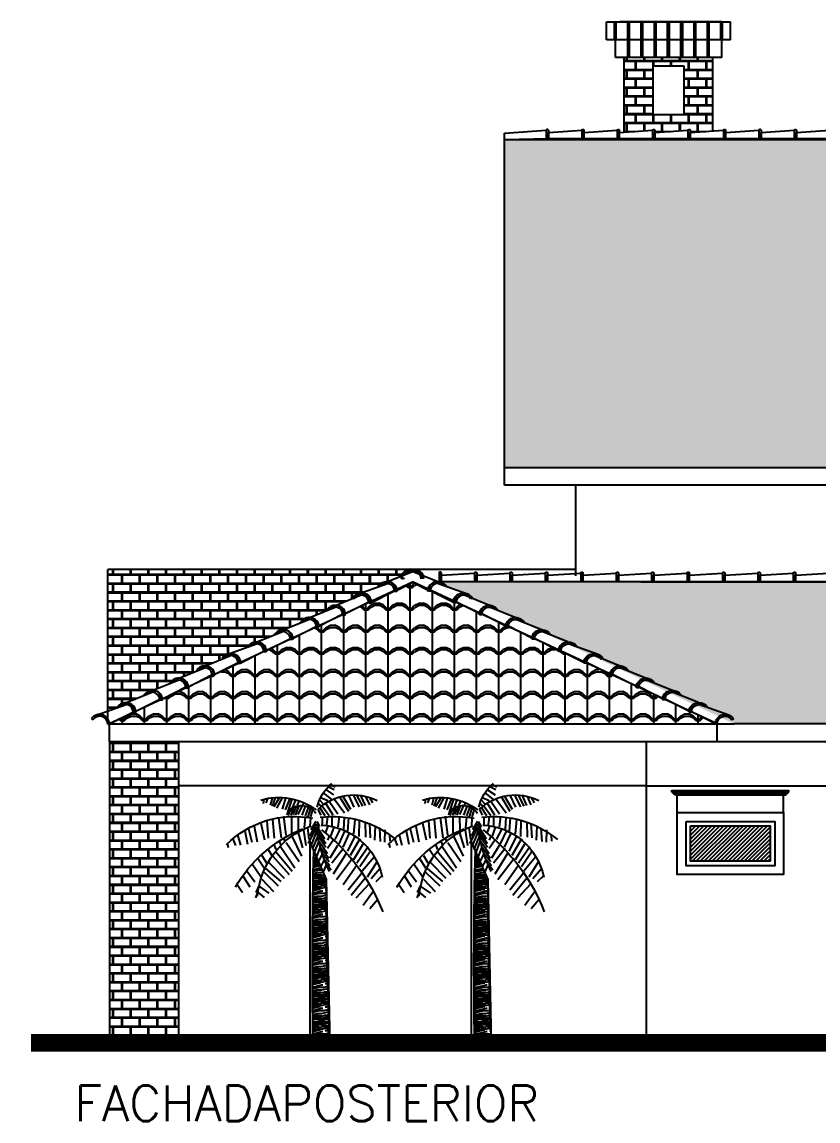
# Model space of a CAD drawing. Header units: millimetres. Extents: x 128 to 761, y 122 to 191.
# Drawn here: x 237.55 to 246.54, y 178.14 to 190.55 of the extents above; entities that cross this region are included whole.
import ezdxf

# ---------------------------------------------------------------- set-up
doc = ezdxf.new("R2010")
doc.units = ezdxf.units.MM
for name, color, linetype in [('ALVENARIA', 7, 'Continuous'), ('CAIXILHOS', 7, 'Continuous'), ('ÁREAS', 7, 'Continuous')]:
    doc.layers.add(name, color=color, linetype=linetype)
doc.styles.add('COMODOS', font='romans.shx', dxfattribs={"height": 0.15})
pattern_1 = [(0, (-60.34293, -23.5885), (0, 0.25), [0.05, -0.2]), (0, (-60.21793, -23.5385), (0, 0.25), [0.05, -0.2]), (0, (-60.21793, -23.5135), (0, 0.25), [0.05, -0.2]), (90, (-60.31793, -23.5885), (-0.25, 2e-17), [0.25]), (45, (-60.31793, -23.5885), (3e-17, 0.25), [0.07071068, -0.28284272]), (45, (-60.29293, -23.5885), (3e-17, 0.25), [0.03535535, -0.31819804]), (135, (-60.31793, -23.5885), (-0.25, 3e-17), [0.07071068, -0.28284272]), (135, (-60.09293, -23.5885), (-0.25, 3e-17), [0.03535535, -0.31819804]), (26.56505, (-60.26793, -23.5635), (0.25, 2e-10), [0.0559, -0.503117]), (153.43495, (-60.36793, -23.5635), (-0.25, 2e-10), [0.0559, -0.503117]), (26.56505, (-60.26793, -23.5385), (0.25, 2e-10), [0.0559, -0.503117]), (153.43495, (-60.36793, -23.5385), (-0.25, 2e-10), [0.0559, -0.503117])]
pattern_2 = [(0, (-60.31793, -23.5885), (0.1, 0.1), [0.192, -0.008]), (0, (-60.31793, -23.4965), (0.1, 0.1), [0.192, -0.008]), (90, (-60.31793, -23.5885), (-0.1, 0.1), [0.092, -0.108]), (90, (-60.32593, -23.5885), (-0.1, 0.1), [0.092, -0.108])]

# ---------------------------------------------------------------- blocks, each defined once
blk = doc.blocks.new('CUMEEIRA1')
at = {"layer": 'ALVENARIA', "color": 3, "ltscale": 0.5}
for p, q in [((0, 0.1), (0, 0)), ((0, 0), (0.4, 0)), ((0.025, 0.1), (0.025, 0)), ((0.399, 0.075), (0.025, 0.098)), ((0.4, 0), (0.399, 0.075)), ((0.4, 0.1), (0.4, 0)), ((0.4, 0), (0.8, 0)), ((0.425, 0.1), (0.425, 0)), ((0.799, 0.075), (0.425, 0.098)), ((0.8, 0), (0.799, 0.075)), ((0.8, 0.1), (0.8, 0)), ((0.8, 0), (1.2, 0)), ((0.825, 0.1), (0.825, 0)), ((1.199, 0.075), (0.825, 0.098)), ((1.2, 0), (1.199, 0.075)), ((1.2, 0.1), (1.2, 0)), ((1.2, 0), (1.6, 0)), ((1.225, 0.1), (1.225, 0)), ((1.599, 0.075), (1.225, 0.098)), ((1.6, 0), (1.599, 0.075)), ((1.6, 0.1), (1.6, 0)), ((1.6, 0), (2, 0)), ((1.625, 0.1), (1.625, 0)), ((1.999, 0.075), (1.625, 0.098)), ((2, 0), (1.999, 0.075)), ((2, 0.1), (2, 0)), ((2, 0), (2.4, 0)), ((2.025, 0.1), (2.025, 0)), ((2.399, 0.075), (2.025, 0.098)), ((2.4, 0), (2.399, 0.075))]:
    blk.add_line(p, q, dxfattribs=at)
for centre in [(0.012, 0.096), (0.412, 0.096), (0.812, 0.096), (1.212, 0.096), (1.612, 0.096), (2.012, 0.096)]:
    blk.add_arc(centre, 0.013, 355.9613, 160.6924, dxfattribs=at)
blk = doc.blocks.new('A$C27B0392D')
at = {"layer": 'ÁREAS'}
h = blk.add_hatch(dxfattribs=at)
h.set_pattern_fill('MADEIRA', color=44, scale=0.265, style=0)
h.set_pattern_definition([(0, (-272.22876, -49.04703), (0, 0.265), [0.053, -0.0795, 0.0265, -0.106]), (0, (-272.04326, -49.0404), (0, 0.265), [0.053, -0.212]), (0, (-272.06976, -49.02716), (0, 0.265), [0.0265, -0.2385]), (0, (-272.21551, -49.02053), (0, 0.265), [0.01325, -0.1855, 0.01325, -0.053]), (0, (-272.12276, -49.00728), (0, 0.265), [0.053, -0.0795, 0.01325, -0.11925]), (0, (-272.18901, -49.00066), (0, 0.265), [0.03975, -0.22525]), (0, (-272.12276, -48.99403), (0, 0.265), [0.0795, -0.1855]), (0, (-272.20226, -48.9874), (0, 0.265), [0.053, -0.212]), (0, (-272.09626, -48.98078), (0, 0.265), [0.1325, -0.1325]), (0, (-272.17576, -48.96753), (0, 0.265), [0.0265, -0.0795, 0.053, -0.106]), (0, (-271.99026, -48.9609), (0, 0.265), [0.053, -0.212]), (0, (-272.04326, -48.95428), (0, 0.265), [0.0265, -0.2385]), (0, (-272.09626, -48.94766), (0, 0.265), [0.0265, -0.2385]), (0, (-272.22876, -48.94103), (0, 0.265), [0.053, -0.212]), (0, (-272.09626, -48.9344), (0, 0.265), [0.053, -0.212]), (0, (-272.09626, -48.92116), (0, 0.265), [0.053, -0.053, 0.053, -0.106]), (0, (-272.14926, -48.9079), (0, 0.265), [0.0265, -0.1325, 0.053, -0.053]), (0, (-272.09626, -48.90128), (0, 0.265), [0.0795, -0.1855]), (0, (-272.09626, -48.88803), (0, 0.265), [0.053, -0.212]), (0, (-272.20226, -48.8814), (0, 0.265), [0.0795, -0.106, 0.0265, -0.053]), (0, (-272.20226, -48.86816), (0, 0.265), [0.1325, -0.1325]), (0, (-272.04326, -48.86153), (0, 0.265), [0.0265, -0.2385]), (0, (-272.12276, -48.8549), (0, 0.265), [0.053, -0.212]), (0, (-272.17576, -48.84828), (0, 0.265), [0.0265, -0.106, 0.0265, -0.106]), (0, (-272.20226, -48.84166), (0, 0.265), [0.0265, -0.0795, 0.053, -0.106]), (0, (-272.14926, -48.83503), (0, 0.265), [0.0265, -0.1325, 0.0265, -0.0795]), (0, (-272.09626, -48.8284), (0, 0.265), [0.0795, -0.1855]), (0, (-272.20226, -48.81516), (0, 0.265), [0.053, -0.212]), (0, (-272.06976, -48.80853), (0, 0.265), [0.0265, -0.2385]), (0, (-272.01676, -48.8019), (0, 0.265), [0.0265, -0.2385]), (14.036243, (-272.043263, -49.027156), (0.265, -1e-11), [0.027295, -1.06532796]), (14.036243, (-272.016763, -48.96753), (0.265, -1e-11), [0.027295, -1.06532796]), (14.036243, (-272.043263, -48.80853), (0.265, -1e-11), [0.027295, -1.06532796]), (14.036243, (-272.122763, -48.907906), (0.265, -1e-11), [0.027295, -1.06532796]), (14.036243, (-272.069763, -48.868156), (0.265, -1e-11), [0.027295, -1.06532796]), (14.036243, (-272.043263, -48.88803), (0.265, -1e-11), [0.027295, -1.06532796]), (14.036243, (-272.175763, -48.841656), (0.265, -1e-11), [0.027295, -1.06532796]), (14.036243, (-272.069763, -48.854906), (0.265, -1e-11), [0.027295, -1.06532796]), (14.036243, (-272.016763, -48.95428), (0.265, -1e-11), [0.05459, -1.03803296]), (14.036243, (-272.043263, -48.934406), (0.265, -1e-11), [0.05459, -1.03803296]), (14.036243, (-272.043263, -48.921156), (0.265, -1e-11), [0.05459, -1.03803296]), (165.963757, (-272.122763, -49.00728), (-0.265, -1e-11), [0.027295, -0.05459, 0.027295, -0.98344296]), (165.963757, (-272.175763, -48.96753), (-0.265, -1e-11), [0.027295, -1.06532796]), (165.963757, (-272.175763, -48.84828), (-0.265, -1e-11), [0.05459, -1.03803296]), (194.036243, (-272.043263, -49.040406), (-0.265, 1e-11), [0.027295, -1.06532796]), (345.963757, (-271.990263, -49.040406), (0.265, 1e-11), [0.027295, -1.06532796]), (345.963757, (-272.069763, -48.947656), (0.265, 1e-11), [0.027295, -1.06532796]), (345.963757, (-272.016763, -48.90128), (0.265, 1e-11), [0.027295, -1.06532796]), (345.963757, (-272.122763, -48.881406), (0.265, 1e-11), [0.027295, -1.06532796]), (345.963757, (-272.149263, -48.84828), (0.265, 1e-11), [0.027295, -1.06532796]), (345.963757, (-272.122763, -48.83503), (0.265, 1e-11), [0.027295, -1.06532796]), (345.963757, (-272.122763, -48.881406), (0.265, 1e-11), [0.027295, -1.06532796]), (345.963757, (-272.043263, -48.841656), (0.265, 1e-11), [0.10918, -0.98344296]), (345.963757, (-272.202263, -49.02053), (0.265, 1e-11), [0.10918, -0.98344296]), (345.963757, (-272.175763, -49.000656), (0.265, 1e-11), [0.10918, -0.98344296]), (345.963757, (-272.149263, -48.987406), (0.265, 1e-11), [0.027295, -0.05459, 0.05459, -0.95614796]), (345.963757, (-272.149263, -48.96753), (0.265, 1e-11), [0.05459, -0.05459, 0.05459, -0.92885296]), (345.963757, (-272.175763, -48.94103), (0.265, 1e-11), [0.10918, -0.98344296]), (345.963757, (-272.202263, -48.921156), (0.265, 1e-11), [0.10918, -0.98344296]), (345.963757, (-272.202263, -48.907906), (0.265, 1e-11), [0.10918, -0.98344296]), (345.963757, (-272.016763, -48.828406), (0.265, 1e-11), [0.027295, -1.06532796]), (345.963768, (-271.990263, -48.801906), (0.265, 5.1e-08), [0.05459, -1.03803296]), (345.963768, (-272.149263, -48.815156), (0.265, 5.1e-08), [0.05459, -1.03803296]), (345.963758, (-272.175763, -49.04703), (0.265, 5e-09), [0.10918, -0.98344296]), (345.963758, (-272.016763, -48.86153), (0.265, 5e-09), [0.081885, -1.01073796]), (345.963758, (-271.990263, -48.881406), (0.265, 5e-09), [0.16377, -0.92885296])])
h.paths.add_polyline_path([(0.744, 0), (0.936, 0, 0.010048), (0.928, 2.133), (0.92, 2.154), (0.784, 1.844)])
at = {"color": 84}
for p, q in [((0.736, 2.918), (0.686, 2.889)), ((0.758, 2.892), (0.696, 2.859)), ((0.789, 2.856), (0.705, 2.801)), ((0.298, 2.771), (0.264, 2.709)), ((0.342, 2.783), (0.3, 2.688)), ((0.399, 2.793), (0.349, 2.678)), ((0.446, 2.797), (0.379, 2.671)), ((0.484, 2.798), (0.416, 2.665)), ((0.537, 2.798), (0.476, 2.661)), ((0.598, 2.786), (0.511, 2.64)), ((0.633, 2.775), (0.537, 2.617)), ((0.697, 2.756), (0.581, 2.598)), ((0.754, 2.73), (0.655, 2.587)), ((0.82, 2.824), (0.73, 2.752)), ((0.851, 2.771), (0.77, 2.735)), ((0.867, 2.749), (0.826, 2.703)), ((1.135, 2.745), (1.168, 2.662)), ((1.174, 2.752), (1.219, 2.617)), ((1.197, 2.758), (1.251, 2.63)), ((1.242, 2.772), (1.285, 2.637)), ((1.281, 2.774), (1.347, 2.648)), ((1.315, 2.77), (1.379, 2.666)), ((1.364, 2.765), (1.397, 2.671)), ((1.399, 2.758), (1.42, 2.682)), ((1.448, 2.758), (1.469, 2.709)), ((1.491, 2.754), (1.499, 2.702)), ((0.796, 2.705), (0.711, 2.576)), ((0.836, 2.68), (0.754, 2.565)), ((0.858, 2.652), (0.801, 2.566)), ((0.882, 2.703), (0.848, 2.677)), ((0.881, 2.635), (0.849, 2.571)), ((0.945, 2.624), (0.966, 2.55)), ((0.966, 2.648), (0.996, 2.552)), ((0.992, 2.655), (1.026, 2.563)), ((1.02, 2.678), (1.063, 2.57)), ((1.043, 2.709), (1.054, 2.68)), ((1.06, 2.68), (1.108, 2.579)), ((1.097, 2.725), (1.116, 2.682)), ((1.101, 2.669), (1.138, 2.57)), ((1.127, 2.669), (1.163, 2.577)), ((1.157, 2.662), (1.185, 2.572)), ((1.189, 2.635), (1.219, 2.565)), ((1.219, 2.617), (1.23, 2.572)), ((0.346, 2.497), (0.342, 2.323)), ((0.414, 2.513), (0.418, 2.331)), ((0.463, 2.521), (0.479, 2.358)), ((0.535, 2.541), (0.547, 2.391)), ((0.584, 2.547), (0.592, 2.407)), ((0.642, 2.554), (0.657, 2.438)), ((0.724, 2.558), (0.724, 2.451)), ((0.772, 2.557), (0.784, 2.463)), ((0.832, 2.549), (0.832, 2.466)), ((0.894, 2.498), (0.861, 2.444)), ((0.904, 2.498), (0.96, 2.404)), ((0.966, 2.541), (0.971, 2.446)), ((1.026, 2.552), (1.037, 2.428)), ((1.105, 2.559), (1.103, 2.397)), ((1.18, 2.556), (1.18, 2.37)), ((1.27, 2.559), (1.242, 2.345)), ((1.326, 2.541), (1.294, 2.316)), ((1.394, 2.52), (1.373, 2.312)), ((1.457, 2.507), (1.441, 2.309)), ((1.525, 2.482), (1.482, 2.291)), ((0.126, 2.406), (0.128, 2.264)), ((0.187, 2.425), (0.176, 2.275)), ((0.235, 2.448), (0.24, 2.29)), ((0.3, 2.479), (0.29, 2.314)), ((0.528, 2.367), (0.601, 2.21)), ((0.576, 2.396), (0.646, 2.247)), ((0.629, 2.416), (0.691, 2.294)), ((0.702, 2.436), (0.739, 2.334)), ((0.768, 2.446), (0.796, 2.377)), ((0.893, 2.4), (0.794, 2.251)), ((0.889, 2.434), (0.807, 2.304)), ((0.902, 2.471), (0.866, 2.422)), ((0.897, 2.391), (0.966, 2.214)), ((0.899, 2.436), (0.992, 2.251)), ((0.904, 2.469), (0.975, 2.334)), ((1, 2.432), (0.982, 2.295)), ((1.044, 2.403), (1.016, 2.227)), ((1.105, 2.372), (1.054, 2.201)), ((1.604, 2.467), (1.566, 2.271)), ((1.664, 2.417), (1.626, 2.264)), ((1.707, 2.392), (1.677, 2.244)), ((0.072, 2.35), (0.068, 2.276)), ((0.367, 2.253), (0.477, 2.068)), ((0.408, 2.302), (0.515, 2.117)), ((0.459, 2.341), (0.548, 2.165)), ((0.704, 2.292), (0.771, 2.196)), ((0.752, 2.332), (0.773, 2.29)), ((0.871, 2.282), (0.771, 2.139)), ((0.882, 2.343), (0.79, 2.208)), ((0.872, 2.281), (0.925, 2.141)), ((0.878, 2.347), (0.945, 2.182)), ((1.176, 2.334), (1.067, 2.109)), ((1.24, 2.262), (1.093, 2.049)), ((1.268, 2.302), (1.255, 2.278)), ((1.317, 2.276), (1.3, 2.231)), ((1.377, 2.24), (1.354, 2.184)), ((1.788, 2.35), (1.756, 2.233)), ((1.842, 2.302), (1.812, 2.228)), ((1.904, 2.253), (1.893, 2.204)), ((0.286, 2.163), (0.406, 1.988)), ((0.312, 2.214), (0.44, 2.027)), ((0.563, 2.137), (0.709, 1.903)), ((0.591, 2.194), (0.724, 2.029)), ((0.659, 2.227), (0.745, 2.086)), ((0.829, 2.139), (0.754, 2.049)), ((0.855, 2.214), (0.758, 2.084)), ((0.833, 2.133), (0.872, 2.054)), ((0.855, 2.212), (0.899, 2.094)), ((1.304, 2.215), (1.142, 1.975)), ((1.36, 2.165), (1.17, 1.939)), ((1.388, 2.109), (1.204, 1.9)), ((1.444, 2.184), (1.401, 2.116)), ((1.514, 2.116), (1.463, 2.031)), ((0.213, 2.047), (0.324, 1.872)), ((0.247, 2.098), (0.38, 1.937)), ((0.444, 1.999), (0.595, 1.783)), ((0.49, 2.082), (0.672, 1.84)), ((0.775, 2.013), (0.73, 1.954)), ((0.803, 2.068), (0.747, 2.001)), ((0.788, 2.011), (0.822, 1.929)), ((0.812, 2.06), (0.854, 1.982)), ((1.437, 2.04), (1.26, 1.858)), ((1.561, 2.087), (1.489, 1.977)), ((1.623, 2.022), (1.525, 1.88)), ((0.159, 1.887), (0.228, 1.817)), ((0.181, 1.966), (0.279, 1.85)), ((0.344, 1.862), (0.505, 1.665)), ((0.385, 1.915), (0.539, 1.722)), ((1.471, 1.968), (1.3, 1.822)), ((1.489, 1.927), (1.33, 1.772)), ((1.683, 1.941), (1.591, 1.817)), ((1.724, 1.88), (1.651, 1.763)), ((0.303, 1.797), (0.451, 1.632)), ((1.514, 1.849), (1.382, 1.707)), ((1.549, 1.768), (1.433, 1.689)), ((1.549, 1.772), (1.583, 1.698)), ((1.793, 1.788), (1.733, 1.698)), ((0.209, 1.614), (0.296, 1.514)), ((0.254, 1.714), (0.37, 1.551)), ((1.557, 1.696), (1.489, 1.642)), ((1.563, 1.703), (1.587, 1.638))]:
    blk.add_line(p, q, dxfattribs=at)
at = {"color": 19}
for points in [[(0.936, 0, 0.010256), (0.927, 2.177)], [(0.75, 0.108, 0.011417), (0.784, 1.844)]]:
    blk.add_lwpolyline(points, format="xyb", dxfattribs=at)
at = {"color": 84}
for centre, radius, start, end in [((0.409, 2.549), 0.493, 13.0554, 50.232), ((0.476, 2.213), 0.586, 46.4936, 116.8589), ((1.323, 2.063), 0.708, 73.4647, 126.6589), ((1.07, 2.478), 0.202, 41.6126, 145.4379), ((0.718, 1.431), 1.124, 83.0447, 129.713), ((1.147, 1.471), 1.085, 45.103, 100.96), ((2.145, 0.711), 2.138, 127.6554, 158.9783), ((0.873, 1.727), 0.732, 92.2064, 168.5825), ((-0.64, 2.618), 1.548, 333.7613, 353.3526), ((0.642, 1.581), 0.923, 4.7225, 70.0911), ((0.473, 0.98), 1.549, 30.1097, 67.9106)]:
    blk.add_arc(centre, radius, start, end, dxfattribs=at)
at = {"layer": 'ÁREAS', "color": 44}
blk.add_lwpolyline([(0.936, 0), (0.744, 0), (0.784, 1.844), (0.973, 2.276), (0.973, 0)], dxfattribs=at)
blk = doc.blocks.new('A$C61A36770')
at = {"xscale": -1}
blk.add_blockref('A$C27B0392D', (1.913, 0), dxfattribs=at)
blk = doc.blocks.new('CUMEEIRA')
at = {"layer": 'ALVENARIA', "color": 4, "ltscale": 0.5}
for p, q in [((-0.142, 0.13), (-0.131, 0.113)), ((0, 0), (0.018, -0.008)), ((0.018, -0.008), (0.32, 0.002)), ((0.35, -0.003), (0.652, 0.007)), ((0.68, -0.003), (0.976, 0.007)), ((1.003, -0.003), (1.305, 0.007)), ((1.334, -0.003), (1.629, 0.007)), ((0.318, -0.003), (0.337, -0.011)), ((0.648, -0.003), (0.667, -0.011)), ((0.973, -0.003), (0.991, -0.011)), ((1.302, -0.003), (1.32, -0.011)), ((1.626, -0.003), (1.645, -0.011))]:
    blk.add_line(p, q, dxfattribs=at)
at = {"layer": 'ALVENARIA', "color": 3, "ltscale": 0.5}
for p, q in [((-0.076, 0.146), (0.28, 0.112)), ((0.292, 0.13), (0.607, 0.113)), ((0.616, 0.13), (0.931, 0.113)), ((0.94, 0.13), (1.26, 0.113)), ((1.269, 0.13), (1.584, 0.113)), ((0.337, -0.011), (0.348, -0.01)), ((0.667, -0.011), (0.678, -0.01)), ((0.991, -0.011), (1.003, -0.01)), ((1.32, -0.011), (1.331, -0.01)), ((1.645, -0.011), (1.656, -0.01))]:
    blk.add_line(p, q, dxfattribs=at)
at = {"layer": 'ALVENARIA', "color": 4, "ltscale": 0.5}
for centre, radius, start, end in [((-0.083, 0.036), 0.111, 336.6256, 121.8525), ((0.235, 0.033), 0.0907, 336.6256, 109.2265), ((0.568, 0.034), 0.088, 335.4621, 109.848), ((0.893, 0.034), 0.088, 335.4621, 109.848), ((1.222, 0.034), 0.088, 335.4621, 109.848), ((1.546, 0.034), 0.088, 335.4621, 109.848)]:
    blk.add_arc(centre, radius, start, end, dxfattribs=at)
at = {"layer": 'ALVENARIA', "color": 5, "ltscale": 0.5}
blk.add_arc((-0.083, 0.036), 0.0907, 336.6256, 121.8525, dxfattribs=at)
at = {"layer": 'ALVENARIA', "color": 3, "ltscale": 0.5}
for centre, radius, start, end in [((0.238, 0.034), 0.109, 335.7889, 125.8354), ((0.243, 0.029), 0.112, 339.9611, 74.5368), ((0.571, 0.035), 0.106, 334.5638, 127.6865), ((0.575, 0.029), 0.11, 339.5176, 72.6649), ((0.896, 0.035), 0.106, 334.5638, 127.6865), ((0.9, 0.029), 0.11, 339.5176, 72.6649), ((1.225, 0.035), 0.106, 334.5638, 127.6865), ((1.228, 0.029), 0.11, 339.5176, 72.6649), ((1.549, 0.035), 0.106, 334.5638, 127.6865), ((1.553, 0.029), 0.11, 339.5176, 72.6649)]:
    blk.add_arc(centre, radius, start, end, dxfattribs=at)

msp = doc.modelspace()

# ---------------------------------------------------------------- hatches: boundary and pattern name
h = msp.add_hatch()
h.set_pattern_fill('CONCBLOC', color=8, scale=0.2, style=0)
h.set_pattern_definition(pattern_2)
h.paths.add_polyline_path([(245.3491, 190.1464), (244.348, 190.1464), (244.348, 189.304), (244.6678, 189.324, -0.7573225), (244.6928, 189.3256), (244.6928, 189.3005), (245.0678, 189.324, -0.7573225), (245.0928, 189.3256), (245.0928, 189.3005), (245.3491, 189.3166)])
h.paths.add_polyline_path([(245.0236, 189.4964), (244.6736, 189.4964), (244.6736, 190.0464), (245.0236, 190.0464)], flags=16)
h = msp.add_hatch()
h.set_pattern_fill('CONCBLOC', color=8, scale=0.2, style=0)
h.set_pattern_definition(pattern_2)
h.paths.add_polyline_path([(238.5167, 184.364), (238.5167, 182.7674), (238.6229, 182.8052, -0.2431071), (238.706, 182.8602, -0.0418291), (238.7247, 182.8618), (238.926, 182.9426, -0.2580367), (239.011, 182.9994, -0.0260569), (239.0224, 183.0003), (239.2201, 183.0797, -0.2582204), (239.3052, 183.1366, -0.0259992), (239.3166, 183.1375), (239.5179, 183.2185, -0.2583509), (239.603, 183.2754, -0.0260569), (239.6144, 183.2764), (239.8121, 183.3557, -0.0113056), (239.8144, 183.3599), (239.8083, 183.3639, -0.1956354), (239.8769, 183.4114), (240.0979, 183.49, -0.2431071), (240.181, 183.545, -0.0418291), (240.1997, 183.5466), (240.401, 183.6274, -0.2580367), (240.486, 183.6842, -0.0260569), (240.4975, 183.6851), (240.6951, 183.7645, -0.2582204), (240.7802, 183.8214, -0.0259992), (240.7916, 183.8223), (240.9929, 183.9033, -0.2583509), (241.078, 183.9603, -0.0260569), (241.0894, 183.9612), (241.2871, 184.0406, -0.0056687), (241.2883, 184.0427), (241.2834, 184.0458, -0.1807974), (241.3459, 184.0918, -0.0258968), (241.3564, 184.0949), (241.573, 184.1719, -0.2431071), (241.6562, 184.2269, -0.0418291), (241.6748, 184.2285), (241.8334, 184.2921, -0.2532667), (241.9096, 184.364)])
h.paths.add_polyline_path([(239.3155, 182.4217), (238.5367, 182.4217), (238.5367, 179.0217), (239.3155, 179.0217)])
at = {"layer": 'CAIXILHOS'}
h = msp.add_hatch(dxfattribs=at)
h.set_pattern_fill('TELHADO', scale=0.25, style=0)
h.set_pattern_definition([(0, (-60.34293, -24.0885), (0, 0.25), [0.05, -0.2]), (0, (-60.21793, -24.0385), (0, 0.25), [0.05, -0.2]), (0, (-60.21793, -24.0135), (0, 0.25), [0.05, -0.2]), (90, (-60.31793, -24.0885), (-0.25, 2e-17), [0.25]), (45, (-60.31793, -24.0885), (3e-17, 0.25), [0.07071068, -0.28284272]), (45, (-60.29293, -24.0885), (3e-17, 0.25), [0.03535535, -0.31819804]), (135, (-60.31793, -24.0885), (-0.25, 3e-17), [0.07071068, -0.28284272]), (135, (-60.09293, -24.0885), (-0.25, 3e-17), [0.03535535, -0.31819804]), (26.56505, (-60.26793, -24.0635), (0.25, 2e-10), [0.0559, -0.503117]), (153.43495, (-60.36793, -24.0635), (-0.25, 2e-10), [0.0559, -0.503117]), (26.56505, (-60.26793, -24.0385), (0.25, 2e-10), [0.0559, -0.503117]), (153.43495, (-60.36793, -24.0385), (-0.25, 2e-10), [0.0559, -0.503117])])
h.paths.add_polyline_path([(242.997, 189.2172), (242.997, 185.5165), (250.4072, 185.5165, -0.2025394), (250.4621, 185.583), (250.6552, 185.7161, -0.2431071), (250.7212, 185.7908, -0.0418291), (250.7388, 185.7971), (250.9124, 185.9273, -0.2580367), (250.9798, 186.0041, -0.0260569), (250.9906, 186.008), (251.161, 186.1358, -0.2582204), (251.2285, 186.2128, -0.0259992), (251.2392, 186.2166), (251.4127, 186.347, -0.200684), (251.4594, 186.4138, -0.0588678), (251.4809, 186.4285), (251.6148, 186.5207), (251.6614, 186.5557, -0.2582204), (251.7288, 186.6326, -0.0331977), (251.7426, 186.6373, -0.0355894), (251.7577, 186.6425), (251.9312, 186.7727, -0.2580367), (251.9987, 186.8496, -0.0260569), (252.0095, 186.8535), (252.1799, 186.9813, -0.2582204), (252.2473, 187.0582, -0.0259992), (252.2581, 187.0621), (252.4316, 187.1925, -0.2583509), (252.499, 187.2695, -0.0260569), (252.5098, 187.2733), (252.6802, 187.4011, -0.0757551), (252.6916, 187.4309), (252.6844, 187.4333, -0.1956354), (252.7383, 187.4969), (252.9315, 187.63, -0.2431071), (252.9975, 187.7047, -0.0418291), (253.0151, 187.711), (253.1887, 187.8412, -0.2580367), (253.2561, 187.918, -0.0260569), (253.2669, 187.9219), (253.4373, 188.0497, -0.2582204), (253.5047, 188.1267, -0.0259992), (253.5155, 188.1305), (253.689, 188.2609, -0.2583509), (253.7565, 188.3379, -0.0260569), (253.7672, 188.3418), (253.9377, 188.4696, -0.0757551), (253.949, 188.4993), (253.9418, 188.5017, -0.1956354), (253.9958, 188.5654), (254.1889, 188.6984, -0.2431071), (254.2549, 188.7731, -0.0418291), (254.2725, 188.7794), (254.4461, 188.9096, -0.2580367), (254.5135, 188.9865, -0.0260569), (254.5243, 188.9904), (254.6947, 189.1182, -0.2582204), (254.7622, 189.1951, -0.0259992), (254.7729, 189.199), (254.7972, 189.2172)])
h = msp.add_hatch(dxfattribs=at)
h.set_pattern_fill('TELHADO', color=4, scale=0.25, style=0)
h.set_pattern_definition(pattern_1)
h.paths.add_polyline_path([(241.9629, 184.223), (238.5367, 182.6217), (245.377, 182.6223)])
h = msp.add_hatch(dxfattribs=at)
h.set_pattern_fill('TELHADO', color=3, scale=0.25, style=0)
h.set_pattern_definition(pattern_1)
h.paths.add_polyline_path([(251.4194, 184.2191), (242.2373, 184.2297), (245.5903, 182.6217), (251.4194, 182.6217)])
h = msp.add_hatch(dxfattribs=at)
h.set_pattern_fill('ANSI31', color=142, scale=0.01, style=0)
h.set_pattern_definition([(45, (-88.02503, 17.791197), (-0.0224506403, 0.0224506403), [])])
h.paths.add_polyline_path([(245.997, 181.0717), (245.997, 181.4717), (245.097, 181.4717), (245.097, 181.0717)])

# ---------------------------------------------------------------- linework, layer by layer
at = {"color": 7}
for p, q in [((244.148, 190.5464), (245.5491, 190.5464)), ((244.148, 190.3464), (244.148, 190.5464)), ((244.2383, 190.3464), (244.2383, 190.5462)), ((244.2583, 190.3464), (244.2583, 190.5462)), ((245.4491, 190.5464), (244.2991, 190.5464)), ((244.3883, 190.3464), (244.3883, 190.5462)), ((244.4083, 190.3464), (244.4083, 190.5462)), ((244.5383, 190.3464), (244.5383, 190.5462)), ((244.5583, 190.3464), (244.5583, 190.5462)), ((244.6883, 190.3464), (244.6883, 190.5462)), ((244.7083, 190.3464), (244.7083, 190.5462)), ((244.8383, 190.3464), (244.8383, 190.5462)), ((244.8583, 190.3464), (244.8583, 190.5462)), ((244.9883, 190.3464), (244.9883, 190.5462)), ((245.0083, 190.3464), (245.0083, 190.5462)), ((245.1383, 190.3464), (245.1383, 190.5462)), ((245.1583, 190.3464), (245.1583, 190.5462)), ((245.2883, 190.3464), (245.2883, 190.5462)), ((245.3083, 190.3464), (245.3083, 190.5462)), ((245.4383, 190.3464), (245.4383, 190.5462)), ((245.4583, 190.3464), (245.4583, 190.5462)), ((245.5491, 190.3464), (245.5491, 190.5464)), ((245.5491, 190.3464), (244.148, 190.3464)), ((244.248, 190.1464), (244.248, 190.3464)), ((244.3883, 190.1464), (244.3883, 190.3462)), ((244.4083, 190.1464), (244.4083, 190.3462)), ((244.5383, 190.1464), (244.5383, 190.3462)), ((244.5583, 190.1464), (244.5583, 190.3462)), ((244.6883, 190.1464), (244.6883, 190.3462)), ((244.7083, 190.1464), (244.7083, 190.3462)), ((244.8383, 190.1464), (244.8383, 190.3462)), ((244.8583, 190.1464), (244.8583, 190.3462)), ((244.9883, 190.1464), (244.9883, 190.3462)), ((245.0083, 190.1464), (245.0083, 190.3462)), ((245.1383, 190.1464), (245.1383, 190.3462)), ((245.1583, 190.1464), (245.1583, 190.3462)), ((245.2883, 190.1464), (245.2883, 190.3462)), ((245.3083, 190.1464), (245.3083, 190.3462)), ((245.4491, 190.1464), (245.4491, 190.3464)), ((245.4491, 190.1464), (244.248, 190.1464)), ((244.348, 189.304), (244.348, 190.1464)), ((245.3491, 189.3166), (245.3491, 190.1464)), ((244.6736, 189.4964), (244.6736, 190.0464)), ((245.0236, 190.0464), (244.6736, 190.0464)), ((245.0236, 189.4964), (245.0236, 190.0464)), ((245.0236, 189.4964), (244.6736, 189.4964)), ((255.0297, 189.2172), (242.997, 189.2172)), ((242.997, 185.5165), (242.997, 189.2172)), ((242.997, 185.3165), (242.997, 185.5165)), ((242.997, 185.5165), (250.6194, 185.5165)), ((243.797, 185.3165), (242.997, 185.3165)), ((243.797, 185.3165), (243.797, 184.2953)), ((250.6194, 185.3165), (243.797, 185.3165)), ((244.597, 181.9217), (239.3155, 181.9217)), ((244.887, 181.8517), (244.887, 181.8729)), ((244.887, 181.8717), (246.207, 181.8717)), ((244.887, 181.8517), (246.207, 181.8517)), ((244.917, 181.8217), (244.917, 181.8317)), ((244.917, 181.8317), (246.177, 181.8317)), ((244.937, 181.8217), (244.917, 181.8217)), ((244.937, 181.8217), (244.917, 181.8217)), ((244.937, 181.8217), (246.157, 181.8217)), ((244.947, 181.6217), (244.947, 181.8217)), ((246.147, 181.8217), (244.947, 181.8217)), ((246.147, 181.6217), (246.147, 181.8217)), ((246.157, 181.8217), (246.177, 181.8217)), ((246.157, 181.8217), (246.177, 181.8217)), ((246.177, 181.8217), (246.177, 181.8317)), ((246.207, 181.8517), (246.207, 181.8729))]:
    msp.add_line(p, q, dxfattribs=at)
at = {"color": 8}
for p, q in [((245.8476, 189.2278), (255.0297, 189.2172)), ((243.797, 184.364), (238.5167, 184.364)), ((238.5167, 182.6211), (238.5167, 184.364)), ((242.2373, 184.2297), (251.4194, 184.2191)), ((238.5367, 182.4217), (238.5367, 179.0217)), ((244.597, 181.9217), (246.3903, 181.9217)), ((246.3903, 181.9217), (255.74, 181.9217))]:
    msp.add_line(p, q, dxfattribs=at)
at = {"color": 6}
for p, q in [((238.5367, 182.6217), (245.5903, 182.6217)), ((238.5367, 182.4217), (238.5367, 182.6217)), ((245.397, 182.4217), (245.397, 182.6217)), ((255.74, 182.6217), (245.5903, 182.6217)), ((245.5903, 182.4217), (238.5367, 182.4217)), ((239.3155, 182.4217), (239.3155, 179.0217)), ((244.597, 182.4217), (244.597, 179.0217)), ((255.74, 182.4217), (245.5903, 182.4217))]:
    msp.add_line(p, q, dxfattribs=at)
at = {"color": 3}
for points in [[(244.947, 181.6217), (246.147, 181.6217), (246.147, 180.9217), (244.947, 180.9217)], [(245.047, 181.5217), (246.047, 181.5217), (246.047, 181.0217), (245.047, 181.0217)], [(245.097, 181.4717), (245.997, 181.4717), (245.997, 181.0717), (245.097, 181.0717)]]:
    msp.add_lwpolyline(points, close=True, dxfattribs=at)
at = {"color": 7}
for centre, start, end in [((244.9281, 181.8659), 203.30018, 251.9418), ((246.1658, 181.8659), 288.0582, 336.69982)]:
    msp.add_arc(centre, 0.036, start, end, dxfattribs=at)
at = {"layer": 'ALVENARIA', "color": 3, "ltscale": 0.5}
for p, q in [((242.997, 189.2172), (242.998, 189.2922)), ((243.4928, 189.2256), (242.997, 189.2172)), ((242.998, 189.2922), (243.4678, 189.324)), ((243.4678, 189.3256), (243.4678, 189.2256)), ((243.4928, 189.3256), (243.4928, 189.2256)), ((245.8678, 189.3256), (245.8678, 189.2256)), ((245.8928, 189.3256), (245.8928, 189.2256)), ((241.6763, 184.2291), (241.9694, 184.3467)), ((241.838, 184.2606), (241.8282, 184.2663)), ((242.2373, 184.2297), (241.9443, 184.3473)), ((242.2575, 184.3275), (242.2575, 184.2275)), ((242.2825, 184.3275), (242.2825, 184.2275)), ((241.3367, 184.0879), (241.6738, 184.2077)), ((241.7764, 184.1205), (241.7862, 184.1262)), ((242.1372, 184.121), (242.1274, 184.1268)), ((242.5769, 184.0885), (242.2399, 184.2083))]:
    msp.add_line(p, q, dxfattribs=at)
at = {"layer": 'ALVENARIA', "color": 4, "ltscale": 0.5}
for p, q in [((241.858, 184.26), (241.838, 184.2606)), ((241.4869, 183.9884), (241.7562, 184.1249)), ((241.7565, 184.1199), (241.7764, 184.1205)), ((241.7854, 184.1331), (241.9629, 184.223)), ((242.1283, 184.1336), (241.952, 184.223)), ((242.1572, 184.1205), (242.1372, 184.121)), ((242.4268, 183.989), (242.1575, 184.1255)), ((241.2834, 184.0458), (241.3002, 184.0349)), ((242.6302, 184.0464), (242.6135, 184.0354)), ((241.4669, 183.9878), (241.4869, 183.9884)), ((242.4468, 183.9884), (242.4268, 183.989))]:
    msp.add_line(p, q, dxfattribs=at)
at = {"layer": 'ALVENARIA', "color": 3, "ltscale": 0.5}
for centre, radius, start, end in [((243.4805, 189.3213), 0.013, 19.30759, 184.03869), ((245.8805, 189.3213), 0.013, 19.30759, 184.03869), ((241.9378, 184.2577), 0.11, 82.33507, 175.48239), ((241.9436, 184.2614), 0.1057, 27.31349, 180.43617), ((241.97, 184.2608), 0.1057, 359.56383, 152.68651), ((241.9758, 184.2571), 0.11, 4.51761, 97.66493), ((242.2702, 184.3232), 0.013, 19.30759, 184.03869), ((241.6679, 184.119), 0.1086, 0.78894, 150.83541), ((241.6747, 184.1165), 0.1119, 4.96107, 99.53676), ((242.239, 184.1171), 0.1119, 80.46324, 175.03893), ((242.2458, 184.1195), 0.1086, 29.16459, 179.21106)]:
    msp.add_arc(centre, radius, start, end, dxfattribs=at)
at = {"layer": 'ALVENARIA', "color": 4, "ltscale": 0.5}
for centre, radius, start, end in [((241.946, 184.2593), 0.088, 171.99992, 179.53789), ((241.9677, 184.2587), 0.088, 0.46211, 134.84798), ((241.6658, 184.1173), 0.0907, 1.62558, 134.22649), ((242.2479, 184.1179), 0.0907, 45.77351, 178.37442), ((241.3762, 183.9853), 0.1107, 1.62558, 146.85248), ((242.5375, 183.9858), 0.1107, 33.14752, 178.37442)]:
    msp.add_arc(centre, radius, start, end, dxfattribs=at)
at = {"layer": 'ALVENARIA', "color": 5, "ltscale": 0.5}
for centre, start, end in [((241.3762, 183.9853), 1.62558, 146.85248), ((242.5375, 183.9858), 33.14752, 178.37442)]:
    msp.add_arc(centre, 0.0907, start, end, dxfattribs=at)
at = {"layer": 'CAIXILHOS', "color": 2}
for p, q in [((238.5167, 182.6211), (241.9574, 184.2256)), ((238.5167, 182.6211), (241.9574, 184.2256)), ((245.397, 182.6217), (241.9574, 184.2256)), ((245.397, 182.6217), (241.9629, 184.223))]:
    msp.add_line(p, q, dxfattribs=at)
at = {"layer": 'CAIXILHOS', "color": 6, "const_width": 0.2}
msp.add_lwpolyline([(271.6312, 179.0217), (237.6486, 179.0217)], dxfattribs=at)

# ---------------------------------------------------------------- block references
at = {"color": 3}
for p in [(239.8575, 179.0217), (241.682, 179.0217)]:
    msp.add_blockref('A$C61A36770', p, dxfattribs=at)
at = {"layer": 'CAIXILHOS', "color": 3, "extrusion": (0, 0, -1), "zscale": -1}
for p in [(-245.8928, 189.2256), (-248.2928, 189.2256), (-244.6825, 184.2275), (-247.0825, 184.2275)]:
    msp.add_blockref('CUMEEIRA1', p, dxfattribs=at)
at = {"layer": 'CAIXILHOS', "color": 3, "rotation": 24.9999999999992}
for p in [(239.9917, 183.3059), (238.5167, 182.6211)]:
    msp.add_blockref('CUMEEIRA', p, dxfattribs=at)
at = {"layer": 'CAIXILHOS', "color": 3, "xscale": -1, "rotation": 335.0000000000008}
for p in [(243.922, 183.3065), (245.397, 182.6217)]:
    msp.add_blockref('CUMEEIRA', p, dxfattribs=at)

# ---------------------------------------------------------------- texts
at = {"color": 4, "style": 'COMODOS'}
msp.add_text('FACHADAPOSTERIOR', height=0.4, dxfattribs=at).set_placement((238.1421, 178.1395))

doc.saveas('drawing.dxf')
